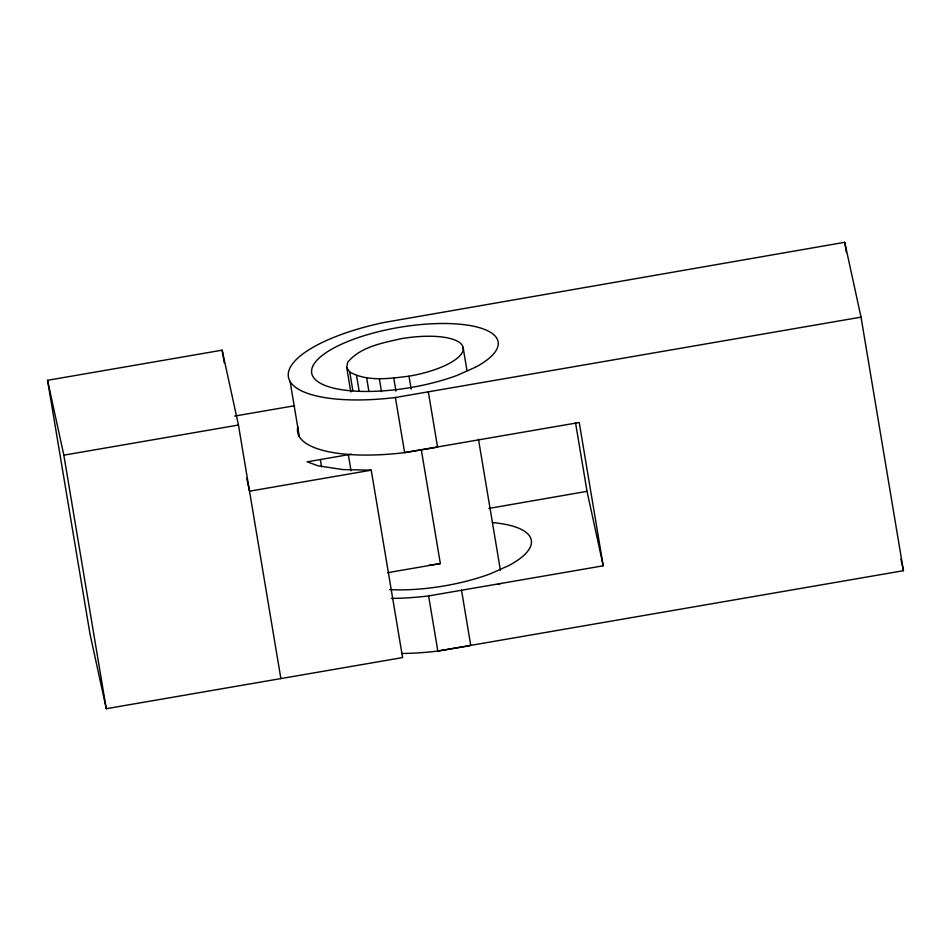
<?xml version="1.0" encoding="UTF-8"?>
<svg xmlns="http://www.w3.org/2000/svg" width="951" height="951" viewBox="0 0 951 951"><rect width="100%" height="100%" fill="white"/><g stroke="black" fill="none" stroke-linecap="round" stroke-linejoin="round"><path stroke-width="1.43" d="M350.8 391.955L346.711 367.514L347.638 362.331C360.488 346.746 382.171 343.073 400.835 338.758A59.069 19.139 -9.5 0 1 463.113 347.424L467.012 370.735M498.027 584.389L500.357 583.545M861.024 317.147L844.726 242.291L384.002 322.484A118.138 38.266 -9.5 0 0 288.367 376.786A118.138 38.266 -9.5 0 0 395.402 397.506L861.024 317.147L903.45 570.695L437.829 651.055A118.138 38.266 -9.5 0 1 402.095 653.48M488.933 508.416L587.017 491.346L603.219 565.797L428.604 595.932A118.138 38.266 -9.5 0 1 391.384 598.381M351.264 454.198L307.137 461.817L318.086 465.812L342.919 469.58L371.235 470.174L402.594 657.581L106.274 708.709L89.976 633.853L47.55 380.305L222.154 350.17L238.451 425.038L280.878 678.586M234.683 416.062L294.56 405.744M47.55 380.305L63.836 455.172L238.451 425.038M371.235 470.174L249.519 491.18L246.701 478.222M387.651 572.68L440.349 563.586L421.281 449.633M346.711 367.514L349.742 372.019C367.668 382.029 389.518 378.522 408.989 376.192A59.069 19.139 -9.5 0 0 463.113 347.424M900.942 559.176L903.45 570.695M844.726 242.291L846.438 252.49M603.219 565.797L579.23 422.494L404.627 452.628A118.138 38.266 -9.5 0 1 297.829 426.797M575.51 422.624L587.017 491.346M478.472 439.231L500.428 570.374M428.319 391.824L437.543 446.946L435.047 447.576L404.627 452.628L395.402 397.506M461.532 590.25L470.745 645.372L468.249 646.002L437.829 651.055L428.604 595.932M408.989 376.192L411.153 389.125M393.785 378.153L395.949 391.087M379.342 378.7L381.506 391.646M366.634 377.809L368.798 390.754M356.542 375.526L359.193 391.348M349.742 372.019L352.869 390.706M348.339 454.709L351.026 470.781M320.356 459.535L321.569 466.834M290.114 381.553L299.339 436.675M222.154 350.17L224.329 363.116M63.836 455.172L106.274 708.709M440.349 563.586A59.069 19.139 -9.5 0 1 429.246 565.156M492.523 522.586A94.506 30.61 -9.5 0 1 508.571 565.702L490.324 573.798A94.506 30.61 -9.5 0 1 389.553 589.62M475.369 367.276L457.122 375.372A94.506 30.61 -9.5 0 1 312.713 376.085A94.506 30.61 -9.5 0 1 430.637 323.839A94.506 30.61 -9.5 0 1 475.369 367.276"/></g></svg>
